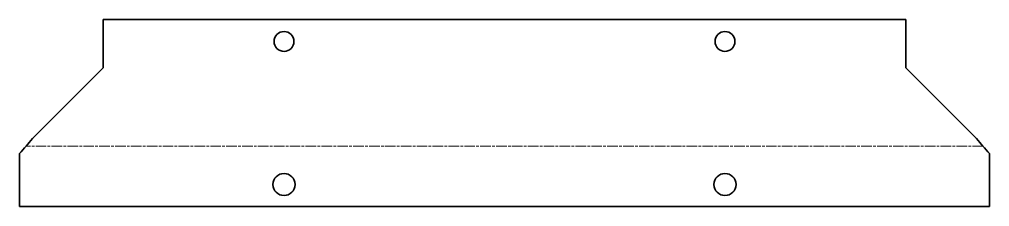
# Model space of a CAD drawing. Header units: inches. Extents: x 0 to 220, y 0 to 42.
import ezdxf

# ---------------------------------------------------------------- set-up
doc = ezdxf.new("R2010")
doc.units = ezdxf.units.IN
doc.header["$MEASUREMENT"] = 0
doc.linetypes.add('Chain', pattern=[13.68, 9.12, -1.14, 2.28, -1.14])
doc.layers.add('SIMUMAK Bend Centerline (ISO)', color=7, linetype='Chain', lineweight=9)
doc.layers.add('SIMUMAK Visible (ISO)', color=7, linetype='Continuous', lineweight=35)

# ---------------------------------------------------------------- blocks, each defined once
blk = doc.blocks.new('CD-IND-30-CSFS-02_Sheet_2_CD-IND-30-CSFS-02 (desplegada)')
at = {"layer": 'SIMUMAK Bend Centerline (ISO)', "ltscale": 0.263158}
blk.add_line((108.5, -7.5), (-108.5, -7.5), dxfattribs=at)
at = {"layer": 'SIMUMAK Visible (ISO)'}
for p, q in [((-91, 21.2), (91, 21.2)), ((-91, 10.2), (-91, 21.2)), ((91, 21.2), (91, 10.2)), ((-107, -5.8), (-91, 10.2)), ((91, 10.2), (107, -5.8)), ((-110, -21.2), (-110, -9.2)), ((110, -9.2), (110, -21.2)), ((110, -21.2), (-110, -21.2))]:
    blk.add_line(p, q, dxfattribs=at)
for centre, radius in [((-50, 16.2), 2.25), ((50, 16.2), 2.25), ((-50, -16.2), 2.5), ((50, -16.2), 2.5)]:
    blk.add_circle(centre, radius, dxfattribs=at)
for points in [[(-110, -9.2), (-109, -8.07), (-108, -6.93), (-107, -5.8)], [(107, -5.8), (108, -6.93), (109, -8.07), (110, -9.2)]]:
    blk.add_open_spline(points, degree=3, dxfattribs=at)

msp = doc.modelspace()

# ---------------------------------------------------------------- block references
msp.add_blockref('CD-IND-30-CSFS-02_Sheet_2_CD-IND-30-CSFS-02 (desplegada)', (110, 21.2))

doc.saveas('drawing.dxf')
